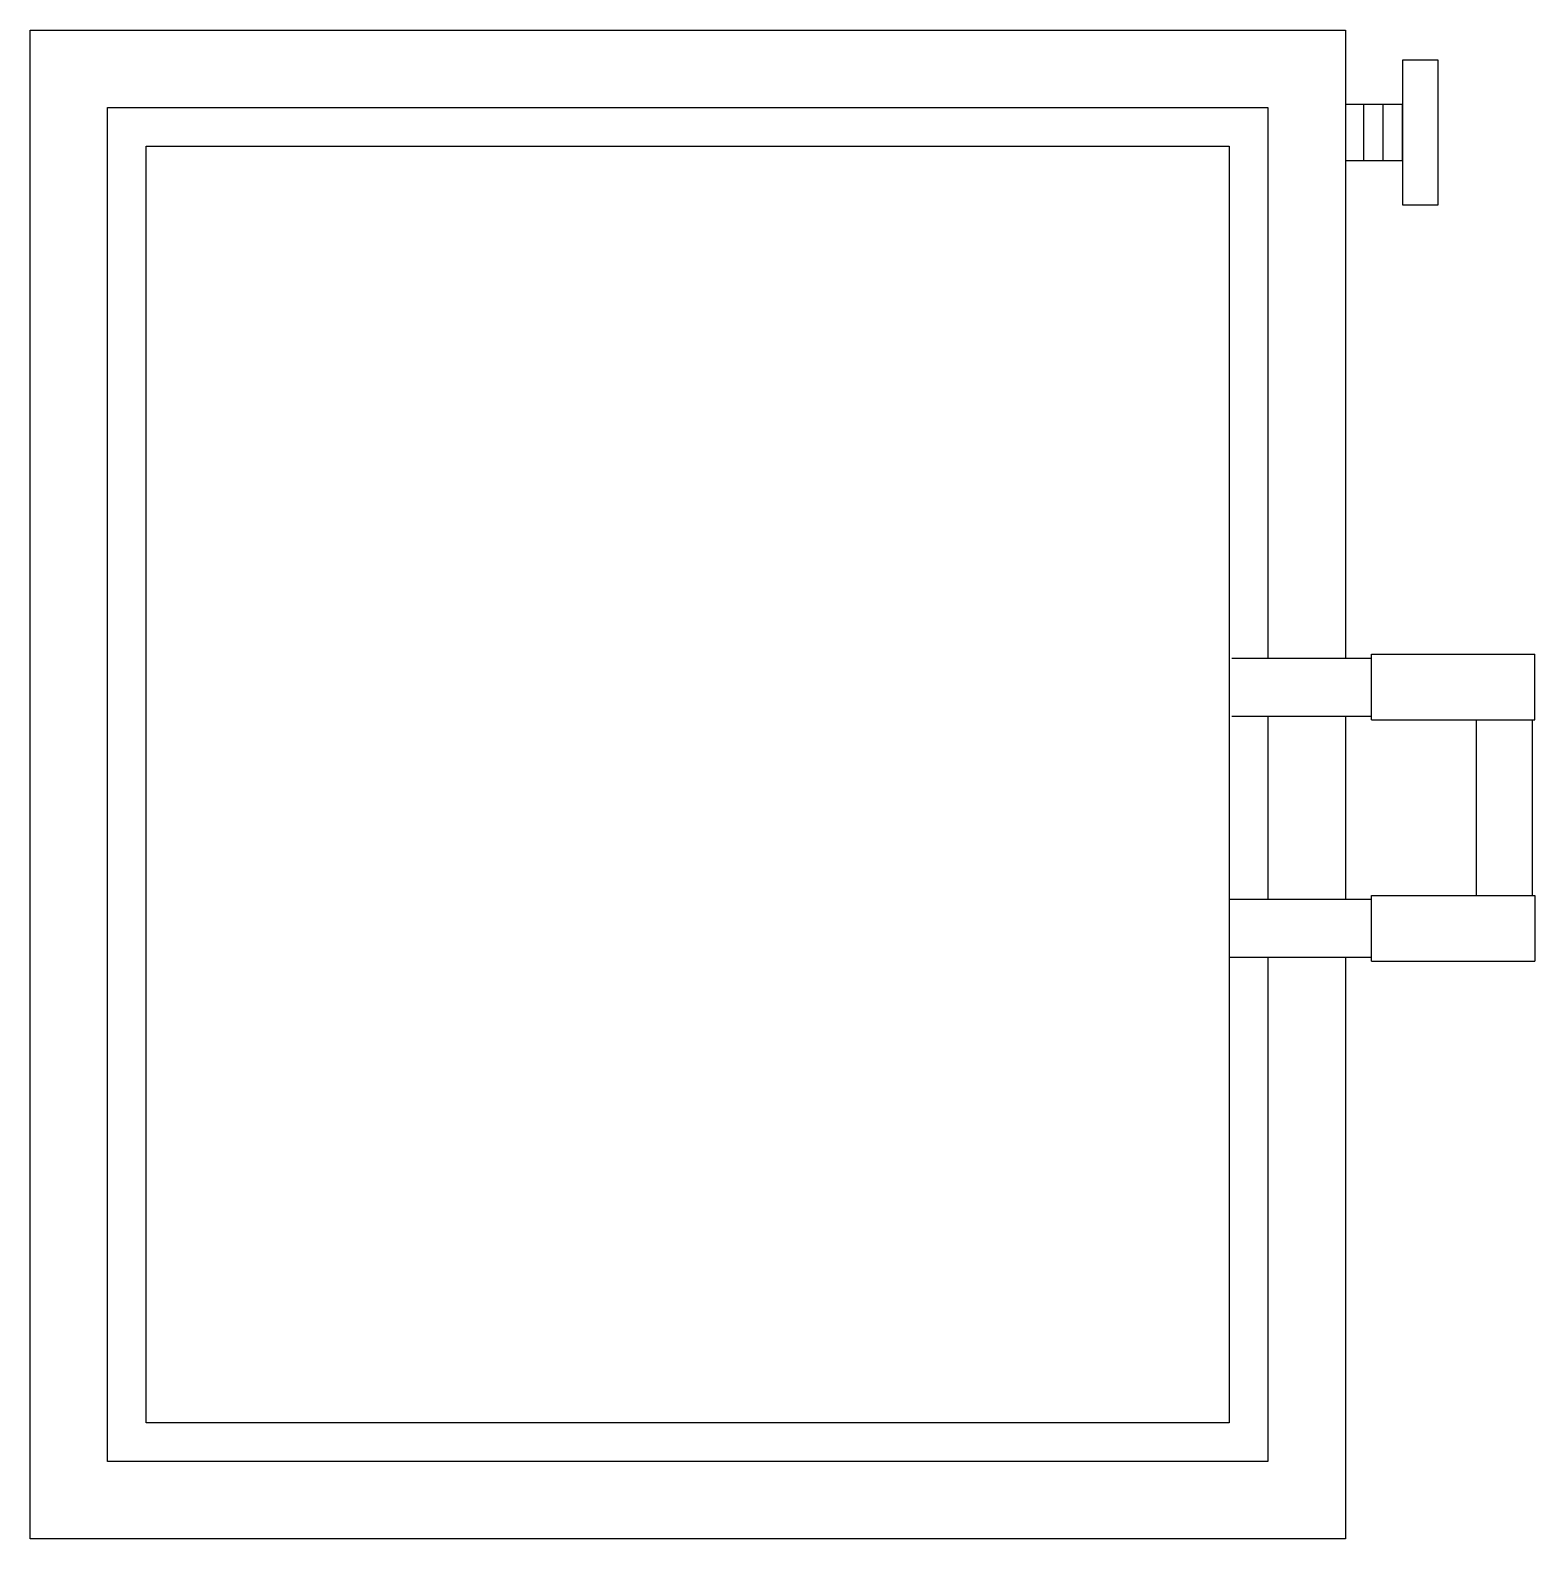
# Model space of a CAD drawing. Header units: millimetres. Extents: x -2996.423 to -2996.034, y 2861.126 to 2861.516.
import ezdxf

# ---------------------------------------------------------------- set-up
doc = ezdxf.new("R2010")
doc.units = ezdxf.units.MM
doc.header["$LTSCALE"] = 10
doc.layers.add('cozinha_diversos', color=2, linetype='Continuous')

msp = doc.modelspace()

# ---------------------------------------------------------------- linework, layer by layer
at = {"layer": 'cozinha_diversos', "color": 1}
for p, q in [((-2996.0681, 2861.49697), (-2996.08286, 2861.49697)), ((-2996.0781, 2861.48252), (-2996.0781, 2861.49697)), ((-2996.0731, 2861.48252), (-2996.0731, 2861.49697)), ((-2996.0681, 2861.48252), (-2996.0681, 2861.49697)), ((-2996.08286, 2861.48252), (-2996.0681, 2861.48252)), ((-2996.11218, 2861.35391), (-2996.07611, 2861.35391)), ((-2996.11218, 2861.33891), (-2996.07611, 2861.33891)), ((-2996.11286, 2861.29154), (-2996.07611, 2861.29154)), ((-2996.11286, 2861.27654), (-2996.07611, 2861.27654))]:
    msp.add_line(p, q, dxfattribs=at)
at = {"layer": 'cozinha_diversos'}
for p, q in [((-2996.07611, 2861.35491), (-2996.03388, 2861.35491)), ((-2996.07611, 2861.33791), (-2996.07611, 2861.35491)), ((-2996.03388, 2861.33791), (-2996.03388, 2861.35491)), ((-2996.07611, 2861.33791), (-2996.03388, 2861.33791)), ((-2996.04894, 2861.29254), (-2996.04894, 2861.33785)), ((-2996.03449, 2861.29254), (-2996.03449, 2861.33785)), ((-2996.07611, 2861.29254), (-2996.03388, 2861.29254)), ((-2996.07611, 2861.27554), (-2996.07611, 2861.29254)), ((-2996.03388, 2861.29254), (-2996.03388, 2861.27554)), ((-2996.07611, 2861.27554), (-2996.03388, 2861.27554))]:
    msp.add_line(p, q, dxfattribs=at)
for points in [[(-2996.08286, 2861.12621), (-2996.42286, 2861.12621), (-2996.42286, 2861.51621), (-2996.08286, 2861.51621), (-2996.08286, 2861.35391)], [(-2996.08286, 2861.33891), (-2996.08286, 2861.29154)], [(-2996.08286, 2861.27654), (-2996.08286, 2861.12621)]]:
    msp.add_lwpolyline(points, dxfattribs=at)
at = {"layer": 'cozinha_diversos', "color": 1}
for points in [[(-2996.05887, 2861.50843), (-2996.0681, 2861.50843), (-2996.0681, 2861.47106), (-2996.05887, 2861.47106)], [(-2996.11286, 2861.15621), (-2996.39286, 2861.15621), (-2996.39286, 2861.48621), (-2996.11286, 2861.48621)]]:
    msp.add_lwpolyline(points, close=True, dxfattribs=at)
for points in [[(-2996.10286, 2861.14621), (-2996.40286, 2861.14621), (-2996.40286, 2861.49621), (-2996.10286, 2861.49621), (-2996.10286, 2861.35391)], [(-2996.10286, 2861.33891), (-2996.10286, 2861.29154)], [(-2996.10286, 2861.27654), (-2996.10286, 2861.14621)]]:
    msp.add_lwpolyline(points, dxfattribs=at)

doc.saveas('drawing.dxf')
